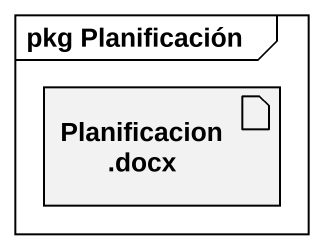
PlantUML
@startuml
mainframe pkg Planificación
artifact "Planificacion.docx" as Planificacion_docx
@enduml
